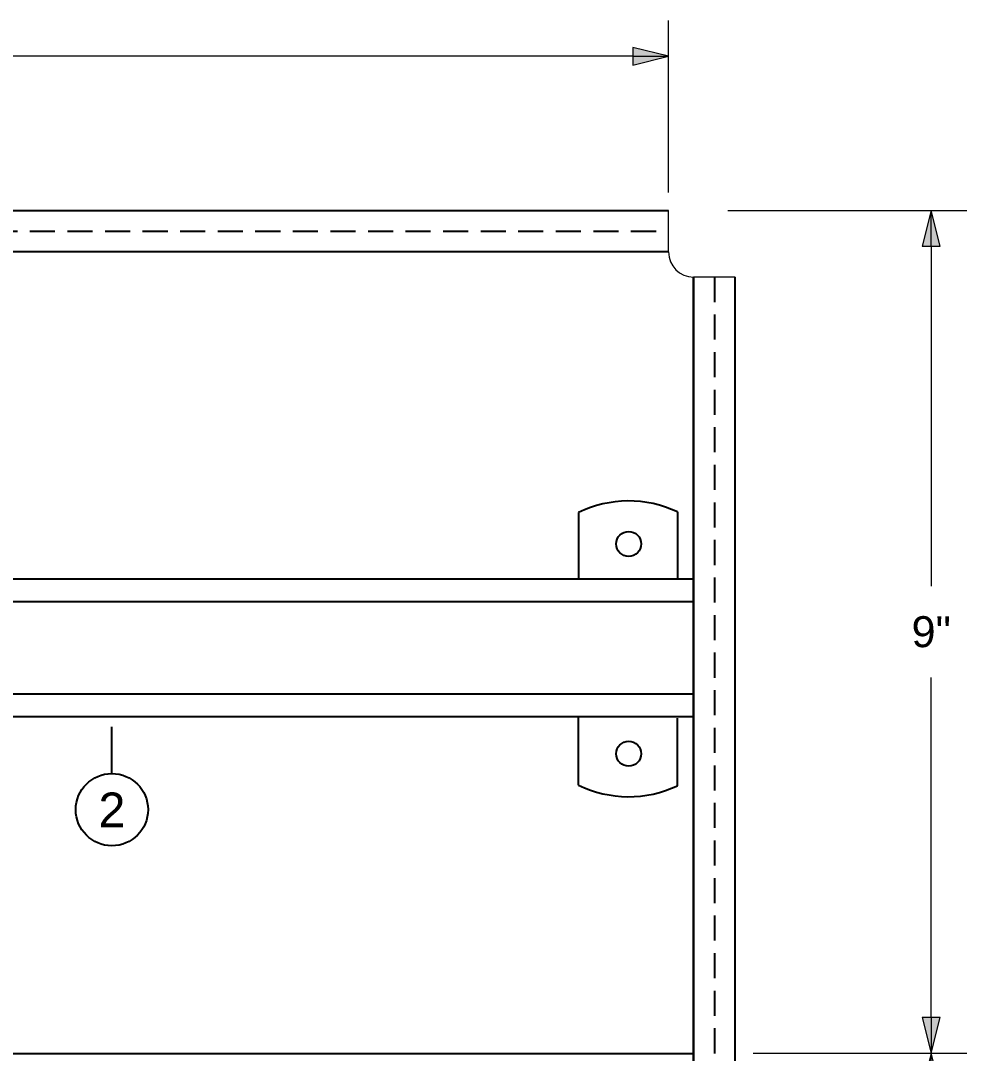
# Model space of a CAD drawing. Header units: inches. Extents: x -38 to 199, y -310 to 64.
# Drawn here: x 179.39 to 188.99, y 53.53 to 63.84 of the extents above; entities that cross this region are included whole.
import ezdxf
from ezdxf.enums import TextEntityAlignment as Align

# ---------------------------------------------------------------- set-up
doc = ezdxf.new("R2010")
doc.units = ezdxf.units.IN
doc.header["$MEASUREMENT"] = 0
doc.linetypes.add('HIDDEN', pattern=[0.375, 0.25, -0.125])
doc.layers.add('DIMENSION (ANSI)', color=7, linetype='Continuous', lineweight=9)
doc.layers.add('FREE-TEXT', color=2, linetype='Continuous')
doc.styles.add('HELVLS', font='arial.ttf')
doc.styles.add('Note Text (ANSI)', font='arial.ttf')
doc.dimstyles.new('DIM_0', dxfattribs={"dimscale": 4.75, "dimtxt": 0.065, "dimasz": 0.075, "dimexe": 0.075, "dimexo": 0.125, "dimgap": 0.0625, "dimtad": 0, "dimtih": 1, "dimtoh": 1, "dimrnd": 1e-08, "dimzin": 0, "dimdsep": 46, "dimlunit": 5, "dimtxsty": 'Note Text (ANSI)', "dimblk": 'Filled-1', "dimcen": 0.09, "dimdle": 0.45, "dimclrd": 256, "dimclre": 256, "dimclrt": 256, "dimadec": 0, "dimazin": 1, "dimtm": 1e-09, "dimtfac": 1.263158, "dimtofl": 0, "dimtmove": 0, "dimatfit": 3, "dimfxl": 1, "dimfrac": 2, "dimtolj": 1, "dimtzin": 4, "dimlwd": -1, "dimlwe": -1, "dimarcsym": 0})

# ---------------------------------------------------------------- blocks, each defined once
blk = doc.blocks.new('Filled-1')
at = {"color": 0}
for p, q in [((0, 0), (-1, 0.25)), ((-1, 0.25), (-1, -0.25)), ((-1, 0), (0, 0)), ((-1, -0.25), (0, 0))]:
    blk.add_line(p, q, dxfattribs=at)
blk.add_solid([(-1, -0.25), (0, 0), (-1, 0.25)], dxfattribs=at)
blk = doc.blocks.new('*D128')
at = {"layer": 'DEFPOINTS', "color": 0, "transparency": 16777216}
for p in [(185.857, 63.487), (151.355, 61.498), (185.857, 61.534)]:
    blk.add_point(p, dxfattribs=at)
at = {"layer": 'DIMENSION (ANSI)', "transparency": 16777216}
for p, q in [((151.355, 62.091), (151.355, 63.843)), ((185.857, 62.128), (185.857, 63.843)), ((151.711, 63.487), (168.012, 63.487)), ((185.501, 63.487), (169.2, 63.487))]:
    blk.add_line(p, q, dxfattribs=at)
at = {"layer": 'DIMENSION (ANSI)', "transparency": 16777216, "xscale": 0.35625, "yscale": 0.35625, "zscale": 0.35625, "rotation": 180}
blk.add_blockref('Filled-1', (151.355, 63.487), dxfattribs=at)
at = {"layer": 'DIMENSION (ANSI)', "transparency": 16777216, "xscale": 0.35625, "yscale": 0.35625, "zscale": 0.35625}
blk.add_blockref('Filled-1', (185.857, 63.487), dxfattribs=at)
at = {"layer": 'DIMENSION (ANSI)', "transparency": 16777216, "insert": (168.606, 63.487), "char_height": 0.3088, "attachment_point": 5, "style": 'Note Text (ANSI)'}
blk.add_mtext('\\A1;36"', dxfattribs=at)
blk = doc.blocks.new('*D131')
at = {"layer": 'DEFPOINTS', "color": 0, "transparency": 16777216}
for p in [(185.857, 61.949), (186.107, 53.534), (188.48, 53.534)]:
    blk.add_point(p, dxfattribs=at)
at = {"layer": 'DIMENSION (ANSI)', "transparency": 16777216}
for p, q in [((186.451, 61.949), (188.836, 61.949)), ((188.48, 61.593), (188.48, 58.196)), ((188.48, 53.89), (188.48, 57.287)), ((186.701, 53.534), (188.836, 53.534))]:
    blk.add_line(p, q, dxfattribs=at)
at = {"layer": 'DIMENSION (ANSI)', "transparency": 16777216, "xscale": 0.35625, "yscale": 0.35625, "zscale": 0.35625}
for p, rotation in [((188.48, 61.949), 90), ((188.48, 53.534), 270)]:
    blk.add_blockref('Filled-1', p, dxfattribs=dict(at, rotation=rotation))
at = {"layer": 'DIMENSION (ANSI)', "transparency": 16777216, "insert": (188.48, 57.741), "char_height": 0.3088, "attachment_point": 5, "style": 'Note Text (ANSI)'}
blk.add_mtext('\\A1;9"', dxfattribs=at)
blk = doc.blocks.new('*D132')
at = {"layer": 'DEFPOINTS', "color": 0, "transparency": 16777216}
for p in [(186.107, 53.534), (186.107, 51.534), (188.48, 51.534)]:
    blk.add_point(p, dxfattribs=at)
at = {"layer": 'DIMENSION (ANSI)', "transparency": 16777216}
for p, q in [((186.701, 53.534), (188.836, 53.534)), ((188.48, 53.178), (188.48, 52.988)), ((188.48, 51.89), (188.48, 52.079)), ((186.701, 51.534), (188.836, 51.534))]:
    blk.add_line(p, q, dxfattribs=at)
at = {"layer": 'DIMENSION (ANSI)', "transparency": 16777216, "xscale": 0.35625, "yscale": 0.35625, "zscale": 0.35625}
for p, rotation in [((188.48, 53.534), 90), ((188.48, 51.534), 270)]:
    blk.add_blockref('Filled-1', p, dxfattribs=dict(at, rotation=rotation))
at = {"layer": 'DIMENSION (ANSI)', "transparency": 16777216, "insert": (188.481, 52.534), "char_height": 0.3088, "attachment_point": 5, "style": 'Note Text (ANSI)'}
blk.add_mtext('\\A1;2.25"', dxfattribs=at)

msp = doc.modelspace()

# ---------------------------------------------------------------- linework, layer by layer
for p, q in [((151.35745, 61.94877), (185.85745, 61.94877)), ((186.10745, 61.28377), (186.10745, 27.27158)), ((186.52245, 27.50975), (186.52245, 61.28377)), ((184.95987, 58.93165), (184.95987, 58.26192)), ((185.94637, 58.93817), (185.94637, 58.26844)), ((186.10745, 58.26844), (173.3502, 58.26844)), ((173.3502, 58.04344), (186.10745, 58.04344)), ((173.3502, 58.04344), (186.10745, 58.04344)), ((186.10745, 57.11844), (173.3502, 57.11844)), ((186.10745, 57.11844), (173.3502, 57.11844)), ((186.10745, 56.89344), (173.3502, 56.89344)), ((186.10745, 56.89344), (173.3502, 56.89344)), ((184.95987, 56.21228), (184.95987, 56.88692)), ((185.94637, 56.20575), (185.94637, 56.8804))]:
    msp.add_line(p, q)
at = {"color": 7, "linetype": 'Continuous', "lineweight": 15}
for p, q in [((185.85745, 61.53377), (185.85745, 61.94877)), ((186.52245, 61.28377), (186.10745, 61.28377))]:
    msp.add_line(p, q, dxfattribs=at)
at = {"linetype": 'HIDDEN'}
for p, q in [((151.35745, 61.74127), (185.85745, 61.74127)), ((186.31495, 61.28377), (186.31495, 27.55712))]:
    msp.add_line(p, q, dxfattribs=at)
at = {"color": 0}
msp.add_line((180.30083, 56.32743), (180.30083, 56.79214), dxfattribs=at)
for points in [[(185.85745, 61.53377), (151.35745, 61.53377)], [(185.85745, 61.53377), (151.35745, 61.53377)], [(151.10745, 53.53377), (186.10745, 53.53377), (186.10745, 61.28377)], [(186.10745, 27.68991), (186.10745, 61.28377)], [(151.10745, 53.53377), (186.10745, 53.53377), (186.10745, 51.53377), (151.10745, 51.53377), (151.10745, 53.53377)]]:
    msp.add_lwpolyline(points)
for centre in [(185.45987, 58.61915), (185.45987, 56.52478)]:
    msp.add_circle(centre, 0.125)
at = {"color": 7, "linetype": 'Continuous', "lineweight": 15}
msp.add_arc((186.10745, 61.53377), 0.25, 180, 270, dxfattribs=at)
for centre, start, end in [((185.45987, 57.91383), 64.59525, 116.162378), ((185.45987, 57.2301), 243.837622, 295.40475)]:
    msp.add_arc(centre, 1.134, start, end)
at = {"layer": 'FREE-TEXT', "color": 0}
msp.add_circle((180.30083, 55.96665), 0.36078, dxfattribs=at)

# ---------------------------------------------------------------- texts
at = {"layer": 'FREE-TEXT', "color": 0, "style": 'HELVLS'}
msp.add_text('2', height=0.34658, dxfattribs=at).set_placement((180.30083, 55.96665), align=Align.MIDDLE)

# ---------------------------------------------------------------- dimensions: what is measured, and where the dimension line sits
at = {"layer": 'DIMENSION (ANSI)'}
dim = msp.add_linear_dim(base=(185.85745, 63.48678), p1=(151.35484, 61.49771), p2=(185.85745, 61.53377), text='36"', dimstyle='DIM_0', override={"dimpost": '"', "dimtmove": 1}, dxfattribs=at)
dim.commit()
dim.dimension.update_dxf_attribs({"geometry": '*D128', "text_midpoint": (168.60615, 63.48678), "dimtype": 160})
dim = msp.add_linear_dim(base=(188.47989, 53.53377), p1=(185.85745, 61.94877), p2=(186.10745, 53.53377), angle=90, text='9"', dimstyle='DIM_0', override={"dimpost": '"', "dimtmove": 1}, dxfattribs=at)
dim.commit()
dim.dimension.update_dxf_attribs({"geometry": '*D131', "text_midpoint": (188.47989, 57.74127)})
dim = msp.add_linear_dim(base=(188.47989, 51.53377), p1=(186.10745, 53.53377), p2=(186.10745, 51.53377), angle=270, text='2.25"', dimstyle='DIM_0', override={"dimpost": '"', "dimtmove": 1}, dxfattribs=at)
dim.commit()
dim.dimension.update_dxf_attribs({"geometry": '*D132', "text_midpoint": (188.48111, 52.53377), "dimtype": 161})

doc.saveas('drawing.dxf')
